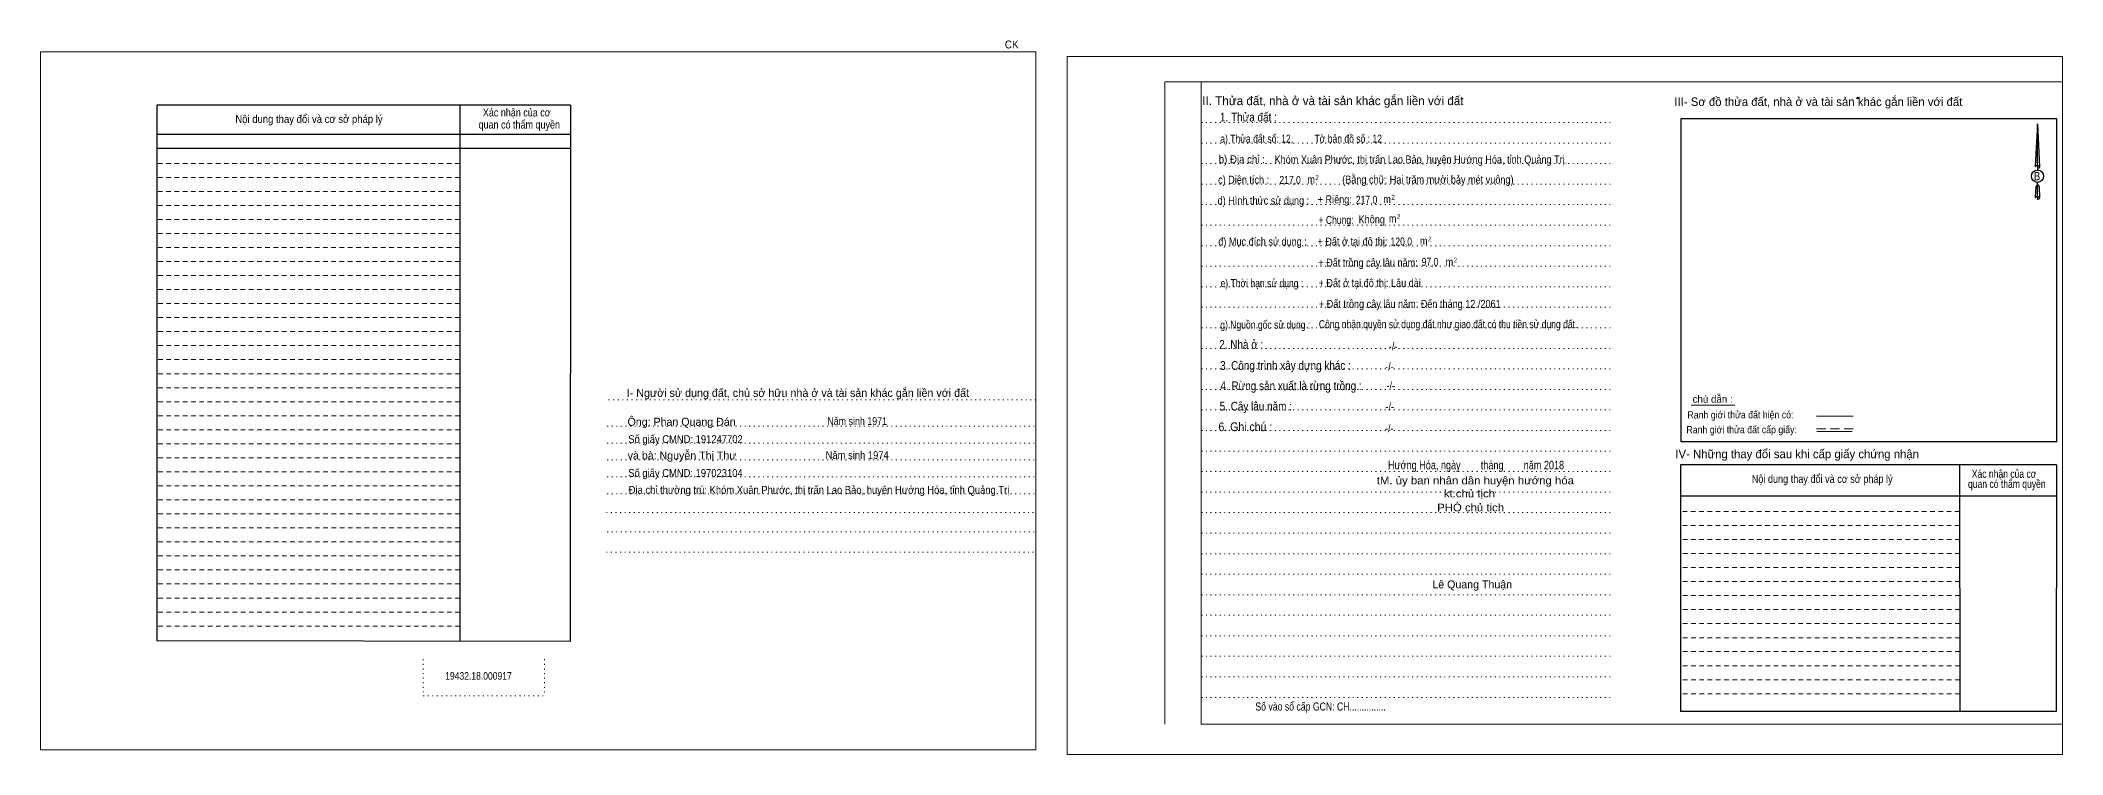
# Model space of a CAD drawing. Header units: metres. Extents: x 536922 to 537571, y 1846317 to 1846468.
# Drawn here: x 536921.6 to 537338.4, y 1846317.2 to 1846464.6 of the extents above; entities that cross this region are included whole.
import ezdxf
from ezdxf.enums import TextEntityAlignment as Align

# ---------------------------------------------------------------- set-up
doc = ezdxf.new("R2010")
doc.units = ezdxf.units.M
doc.header["$LTSCALE"] = 0.63
doc.header["$PDMODE"] = 32
doc.header["$PDSIZE"] = 0.315
for name, pattern in [('DOTTED', [1.5, 0.3, -1.2]), ('MEDIUM_DASHED', [4.5, 3, -1.5]), ('SHORT_DASHED', [2.7, 1.5, -1.2])]:
    doc.linetypes.add(name, pattern=pattern)
for name, color, linetype, lineweight in [('1', 7, 'DOTTED', 13), ('18', 7, 'Continuous', 25), ('2', 7, 'SHORT_DASHED', 13), ('28', 7, 'Continuous', 25), ('55', 7, 'Continuous', 13)]:
    doc.layers.add(name, color=color, linetype=linetype, lineweight=lineweight)
doc.layers.add('40', color=7, linetype='Continuous')

msp = doc.modelspace()

# ---------------------------------------------------------------- linework, layer by layer
at = {"layer": '1', "linetype": 'Continuous'}
for p, q in [((537153.33, 1846456.04), (537338.43, 1846456.04)), ((537153.33, 1846456.04), (537153.33, 1846323.54)), ((537338.43, 1846456.04), (537338.43, 1846322.43))]:
    msp.add_line(p, q, dxfattribs=at)
at = {"layer": '1'}
for p, q in [((537160.83, 1846456.04), (537160.83, 1846323.54)), ((537160.83, 1846456.04), (537160.83, 1846323.54)), ((537160.9, 1846447.64), (537245.44, 1846447.64)), ((537160.9, 1846443.4), (537245.44, 1846443.4)), ((537160.9, 1846439.17), (537245.44, 1846439.17)), ((537160.9, 1846434.94), (537245.44, 1846434.94)), ((537160.9, 1846430.7), (537245.44, 1846430.7)), ((537160.9, 1846426.46), (537245.44, 1846426.46)), ((537160.9, 1846422.22), (537245.44, 1846422.22)), ((537160.9, 1846418), (537245.44, 1846418)), ((537160.9, 1846413.75), (537245.44, 1846413.75)), ((537160.9, 1846409.52), (537245.44, 1846409.52)), ((537160.9, 1846405.28), (537245.44, 1846405.28)), ((537160.9, 1846401.05), (537245.44, 1846401.05)), ((537160.9, 1846396.81), (537245.44, 1846396.81)), ((537160.9, 1846392.58), (537245.44, 1846392.58)), ((537038.68, 1846390.43), (537126.74, 1846390.43)), ((537160.9, 1846388.34), (537245.44, 1846388.34)), ((537038.39, 1846385.02), (537126.44, 1846385.02)), ((537160.9, 1846384.1), (537245.44, 1846384.1)), ((537038.39, 1846381.52), (537126.44, 1846381.52)), ((537160.9, 1846379.86), (537245.44, 1846379.86)), ((537038.39, 1846378.02), (537126.44, 1846378.02)), ((537038.39, 1846374.53), (537126.44, 1846374.53)), ((537160.9, 1846375.63), (537245.44, 1846375.63)), ((537038.39, 1846371.02), (537126.44, 1846371.02)), ((537160.9, 1846371.4), (537245.44, 1846371.4)), ((537038.22, 1846367.16), (537126.27, 1846367.16)), ((537160.9, 1846367.16), (537245.44, 1846367.16)), ((537038.39, 1846363.21), (537126.44, 1846363.21)), ((537160.9, 1846362.92), (537245.44, 1846362.92)), ((537038.22, 1846359), (537126.27, 1846359)), ((537160.9, 1846358.69), (537245.44, 1846358.69)), ((537160.9, 1846354.46), (537245.44, 1846354.46)), ((537160.9, 1846350.22), (537245.44, 1846350.22)), ((537160.9, 1846345.98), (537245.44, 1846345.98)), ((537160.9, 1846341.74), (537245.44, 1846341.74)), ((537000.46, 1846336.9), (537000.46, 1846329.39)), ((537025.44, 1846336.9), (537025.44, 1846329.39)), ((537160.9, 1846337.52), (537245.44, 1846337.52)), ((537160.9, 1846333.28), (537245.44, 1846333.28)), ((537000.46, 1846329.39), (537025.44, 1846329.39)), ((537160.9, 1846329.04), (537245.44, 1846329.04))]:
    msp.add_line(p, q, dxfattribs=at)
at = {"layer": '1', "linetype": 'Continuous'}
for points in [[(536921.55, 1846318.25), (537126.75, 1846318.25), (537126.75, 1846462.25), (536921.55, 1846462.25)], [(536921.55, 1846462.25), (537126.75, 1846462.25), (537126.75, 1846318.25), (536921.55, 1846318.25)], [(536921.55, 1846318.25), (537126.75, 1846318.25), (537126.75, 1846462.25), (536921.55, 1846462.25)], [(537133.23, 1846317.24), (537338.43, 1846317.24), (537338.43, 1846461.24), (537133.23, 1846461.24)], [(537160.83, 1846456.04), (537338.43, 1846456.04), (537338.43, 1846323.54), (537160.83, 1846323.54)]]:
    msp.add_lwpolyline(points, close=True, dxfattribs=at)
at = {"layer": '18'}
for p, q in [((537333.24, 1846447.34), (537333.71, 1846438.5)), ((537333.24, 1846447.34), (537333.71, 1846438.5)), ((537333.24, 1846447.34), (537333.71, 1846438.5)), ((537332.86, 1846439.88), (537332.78, 1846438.52)), ((537333.24, 1846438.8), (537333.24, 1846438.46)), ((537333.24, 1846438.46), (537333.24, 1846438.2)), ((537333.24, 1846438.2), (537333.24, 1846437.86)), ((537333.24, 1846438.2), (537333.24, 1846437.86)), ((537333.24, 1846438.2), (537333.24, 1846437.86)), ((537333.71, 1846438.5), (537333.71, 1846438.52)), ((537333.24, 1846434.88), (537333.24, 1846435.28)), ((537333.24, 1846434.88), (537333.24, 1846435.28)), ((537333.24, 1846434.88), (537333.24, 1846435.28)), ((537333.24, 1846434.88), (537333.6, 1846434.4)), ((537333.24, 1846434.88), (537333.6, 1846434.4)), ((537333.24, 1846434.88), (537333.6, 1846434.4)), ((537333.6, 1846434.4), (537333.71, 1846432.08)), ((537333.6, 1846434.4), (537333.71, 1846432.08)), ((537333.6, 1846434.4), (537333.71, 1846432.08)), ((537333.24, 1846432.38), (537333.24, 1846432.04)), ((537333.24, 1846432.04), (537333.24, 1846431.78)), ((537333.71, 1846432.08), (537333.71, 1846432.1))]:
    msp.add_line(p, q, dxfattribs=at)
for points in [[(537333.24, 1846438.8), (537333.24, 1846447.34), (537332.86, 1846439.88)], [(537333.24, 1846432.38), (537333.24, 1846434.88), (537332.92, 1846434.4), (537332.86, 1846433.46), (537332.78, 1846432.1)]]:
    msp.add_lwpolyline(points, dxfattribs=at)
msp.add_ellipse((537333.2597, 1846436.5605), major_axis=(0, 1.258), ratio=0.983453, dxfattribs=at)
for centre, start_param, end_param in [((537333.2602, 1846438.4989), 1.57079633, 3.07445202), ((537333.2602, 1846438.4989), 0.06714063, 1.57079633), ((537333.2602, 1846438.4989), 4.71238898, 6.28318531), ((537333.2602, 1846432.0785), 2.49106941, 3.07427841), ((537333.2602, 1846432.0785), 1.57079633, 2.49106941), ((537333.2602, 1846432.0785), 0.06714063, 1.57079633), ((537333.2602, 1846432.0785), 4.71238898, 6.28318531)]:
    msp.add_ellipse(centre, major_axis=(0.4535, 0), ratio=0.655448, start_param=start_param, end_param=end_param, dxfattribs=at)
at = {"layer": '2', "linetype": 'Continuous', "lineweight": 25}
for p, q in [((537030.82, 1846451.2), (536945.55, 1846451.2)), ((536945.55, 1846451.2), (536945.55, 1846340.68)), ((537007.98, 1846451.2), (537008.01, 1846340.6)), ((537030.82, 1846445.17), (536945.66, 1846445.17)), ((537030.82, 1846442.28), (536945.66, 1846442.28))]:
    msp.add_line(p, q, dxfattribs=at)
at = {"layer": '2'}
for p, q in [((537007.98, 1846439.22), (536945.54, 1846439.22)), ((537007.98, 1846436.32), (536945.54, 1846436.32)), ((537007.98, 1846436.32), (536945.55, 1846436.32)), ((537007.98, 1846433.43), (536945.55, 1846433.43)), ((537007.98, 1846430.54), (536945.55, 1846430.54)), ((537007.98, 1846427.64), (536945.55, 1846427.64)), ((537007.98, 1846424.75), (536945.55, 1846424.75)), ((537007.98, 1846421.86), (536945.55, 1846421.86)), ((537007.99, 1846418.96), (536945.55, 1846418.96)), ((537007.99, 1846416.08), (536945.55, 1846416.08)), ((537007.99, 1846413.18), (536945.55, 1846413.18)), ((537008, 1846410.29), (536945.55, 1846410.29)), ((537008, 1846407.4), (536945.55, 1846407.4)), ((537008, 1846404.5), (536945.55, 1846404.5)), ((537008, 1846401.61), (536945.55, 1846401.61)), ((537008, 1846398.72), (536945.55, 1846398.72)), ((537008, 1846395.82), (536945.55, 1846395.82)), ((537008, 1846392.94), (536945.55, 1846392.94)), ((537008, 1846390.04), (536945.55, 1846390.04)), ((537008, 1846387.15), (536945.55, 1846387.15)), ((537008, 1846384.26), (536945.55, 1846384.26)), ((537008, 1846381.36), (536945.55, 1846381.36)), ((537008.01, 1846378.47), (536945.55, 1846378.47)), ((537008.01, 1846375.58), (536945.55, 1846375.58)), ((537008.01, 1846372.68), (536945.55, 1846372.68)), ((537008.01, 1846369.79), (536945.55, 1846369.79)), ((537008.02, 1846366.9), (536945.55, 1846366.9)), ((537008.02, 1846364), (536945.55, 1846364)), ((537317.2, 1846364.5), (537259.64, 1846364.5)), ((537317.21, 1846361.62), (537259.64, 1846361.62)), ((537008.02, 1846361.12), (536945.55, 1846361.12)), ((537008.02, 1846358.22), (536945.55, 1846358.22)), ((537317.21, 1846358.72), (537259.64, 1846358.72)), ((537008.02, 1846355.33), (536945.55, 1846355.33)), ((537317.22, 1846355.83), (537259.64, 1846355.83)), ((537008.02, 1846352.44), (536945.55, 1846352.44)), ((537008.02, 1846349.54), (536945.55, 1846349.54)), ((537317.22, 1846352.94), (537259.64, 1846352.94)), ((537317.22, 1846350.04), (537259.64, 1846350.04)), ((537008.02, 1846346.65), (536945.55, 1846346.65)), ((537317.22, 1846347.15), (537259.64, 1846347.15)), ((537008.02, 1846343.76), (536945.55, 1846343.76)), ((537317.23, 1846344.26), (537259.64, 1846344.26)), ((537317.24, 1846341.36), (537259.64, 1846341.36)), ((537317.24, 1846338.48), (537259.64, 1846338.48)), ((537317.24, 1846335.58), (537259.64, 1846335.58)), ((537317.24, 1846332.69), (537259.64, 1846332.69)), ((537317.25, 1846329.8), (537259.64, 1846329.8))]:
    msp.add_line(p, q, dxfattribs=at)
at = {"layer": '2', "linetype": 'Continuous', "lineweight": 25}
msp.add_lwpolyline([(537030.82, 1846451.2), (537030.77, 1846340.57), (536945.55, 1846340.68)], dxfattribs=at)
at = {"layer": '28'}
for p, q in [((537259.7, 1846448.38), (537259.7, 1846381.74)), ((537337.22, 1846381.74), (537259.7, 1846381.74)), ((537317.2, 1846377.04), (537317.25, 1846326.16)), ((537337.15, 1846377.04), (537337.12, 1846326.16)), ((537337.14, 1846370.58), (537259.64, 1846370.58)), ((537337.12, 1846326.16), (537259.64, 1846326.16))]:
    msp.add_line(p, q, dxfattribs=at)
at = {"layer": '28', "linetype": 'SHORT_DASHED', "lineweight": 13}
msp.add_line((537317.2, 1846367.4), (537259.64, 1846367.4), dxfattribs=at)
at = {"layer": '28'}
for points in [[(537337.22, 1846381.74), (537337.22, 1846448.38), (537259.7, 1846448.38)], [(537337.15, 1846377.04), (537259.64, 1846377.04), (537259.64, 1846326.16)]]:
    msp.add_lwpolyline(points, dxfattribs=at)
msp.add_point((537296.18, 1846452.7), dxfattribs=at)
at = {"layer": '55'}
for p, q in [((537261.86, 1846389.32), (537270.84, 1846389.33)), ((537287.67, 1846387.03), (537295.29, 1846387.03)), ((537287.75, 1846383.93), (537295.06, 1846383.93)), ((537287.75, 1846383.93), (537295.06, 1846383.93))]:
    msp.add_line(p, q, dxfattribs=at)
at = {"layer": '55', "linetype": 'MEDIUM_DASHED'}
msp.add_line((537287.73, 1846384.48), (537295.23, 1846384.48), dxfattribs=at)

# ---------------------------------------------------------------- texts
at = {"layer": '18'}
for s, height, p in [('II. Thửa đất, nhà ở và tài sản khác gắn liền với đất', 1.8, (537188, 1846451.23)), ('Lê Quang Thuận', 1.637, (537216.73, 1846351.54))]:
    msp.add_text(s, height=height, dxfattribs=at).set_placement(p, align=Align.CENTER)
for s, height, width, p in [('1. Thửa đất :', 1.8, 0.85, (537170.585, 1846447.86)), ('b) Địa chỉ : ', 1.65, 0.9, (537169.49, 1846439.24)), ('c) Diện tích :                                                   ', 1.65, 0.85, (537182.885, 1846435.02)), ('217,0', 1.65, 0.8, (537179.175, 1846434.98)), ('2', 1, 0.75, (537184.745, 1846435.77)), ('B', 1.728, 0.85, (537333.175, 1846435.72)), ('d) Hình thức sử dụng :', 1.65, 0.85, (537173.675, 1846430.73)), (' m', 1.65, 0.85, (537183.255, 1846435.06)), ('+ Riêng: ', 1.65, 0.85, (537188.645, 1846430.96)), ('217,0', 1.65, 0.8, (537194.945, 1846430.87)), ('2', 1, 0.75, (537200.425, 1846431.73)), ('       + Chung:', 1.65, 0.8, (537186.925, 1846426.72)), ('Không', 1.65, 0.85, (537196.015, 1846426.84)), (' m', 1.65, 0.85, (537198.915, 1846431.02)), (' m', 1.65, 0.85, (537200.065, 1846427)), ('2', 1, 0.75, (537201.575, 1846427.72)), ('đ) Mục đích sử dụng :', 1.65, 0.85, (537173.505, 1846422.26)), ('2', 1, 0.75, (537207.985, 1846423.12)), ('120,0', 1.65, 0.8, (537202.105, 1846422.27)), (' m', 1.65, 0.85, (537206.475, 1846422.41)), ('97,0', 1.65, 0.8, (537208.025, 1846418.08)), (' m', 1.65, 0.85, (537211.765, 1846418.06)), ('2', 1, 0.75, (537213.275, 1846418.77)), ('e) Thời hạn sử dụng :', 1.65, 0.8, (537173.36, 1846413.68)), ('g) Nguồn gốc sử dụng :', 1.65, 0.8, (537174.06, 1846405.1)), ('2. Nhà ở :', 1.8, 0.85, (537169.115, 1846400.96)), ('3. Công trình xây dựng khác :', 1.8, 0.85, (537178.23, 1846396.62)), ('4. Rừng sản xuất là rừng trồng :', 1.8, 0.85, (537179.375, 1846392.43)), ('5. Cây lâu năm :', 1.8, 0.85, (537172.11, 1846388.22)), ('6. Ghi chú :', 1.8, 0.9, (537169.955, 1846383.97)), ('tM. ủy ban nhân dân huyện hướng hóa', 1.594, 1.1, (537217.375, 1846373)), ('Hướng Hóa, ngày        tháng        năm 2018', 1.75, 0.8, (537217.515, 1846376.1)), ('kt.chủ tịch', 1.59, 1.1, (537216.15, 1846370.31)), ('PHÓ chủ tịch', 1.59, 1.1, (537216.4, 1846367.42)), ('19432.18.000917', 1.55, 0.85, (537011.855, 1846332.7)), ('Số vào sổ cấp GCN: CH...............', 1.674, 0.8, (537185.46, 1846326.32))]:
    msp.add_text(s, height=height, dxfattribs=dict(at, width=width)).set_placement(p, align=Align.CENTER)
for s, width, p in [('a) Thửa đất số: 12,         Tờ bản đồ số : 12', 0.8, (537164.78, 1846443.49)), (' Khóm Xuân Phước, thị trấn Lao Bảo, huyện Hướng Hóa, tỉnh Quảng Trị.', 0.85, (537175.46, 1846439.2)), ('(Bằng chữ: Hai trăm mười bảy mét vuông)', 0.85, (537189.92, 1846435.05)), ('+ Đất ở tại đô thị:', 0.85, (537184.82, 1846422.27)), ('+ Đất trồng cây lâu năm:', 0.85, (537185, 1846417.92)), ('+ Đất ở tại đô thị: Lâu dài', 0.85, (537185.04, 1846413.72)), ('+ Đất trồng cây lâu năm: Đến tháng 12 /2061', 0.85, (537185.11, 1846409.4)), ('Công nhận quyền sử dụng đất như giao đất có thu tiền sử dụng đất.', 0.8, (537185.11, 1846405.22))]:
    msp.add_text(s, height=1.65, dxfattribs=dict(at, width=width)).set_placement(p)
at = {"layer": '2'}
for s, width, p in [('Nội dung thay đổi và cơ sở pháp lý', 0.9, (536976.91, 1846447.56)), ('Nội dung thay đổi và cơ sở pháp lý', 0.9, (536976.91, 1846447.56)), ('Xác nhận của cơ', 0.85, (537019.745, 1846448.9)), ('Xác nhận của cơ', 0.85, (537019.745, 1846448.9)), (' quan có thẩm quyền', 0.85, (537020.005, 1846446.4)), (' quan có thẩm quyền', 0.85, (537020.005, 1846446.4))]:
    msp.add_text(s, height=1.63, dxfattribs=dict(at, width=width)).set_placement(p, align=Align.CENTER)
at = {"layer": '28'}
for s, height, p in [('III- Sơ đồ thửa đất, nhà ở và tài sản khác gắn liền với đất', 1.75, (537288.09, 1846451.06)), ('I- Người sử dụng đất, chủ sở hữu nhà ở và tài sản khác gắn liền với đất', 1.653, (537077.705, 1846391.04)), ('IV- Những thay đổi sau khi cấp giấy chứng nhận', 1.75, (537283.715, 1846378.39))]:
    msp.add_text(s, height=height, dxfattribs=at).set_placement(p, align=Align.CENTER)
for s, height, width, p in [('-/-', 1.65, 0.85, (537200.425, 1846400.67)), ('-/-', 1.65, 0.85, (537199.665, 1846396.49)), ('-/-', 1.65, 0.85, (537199.935, 1846392.54)), ('Năm sinh 1971', 1.61, 0.85, (537089.93, 1846385.24)), ('-/-', 1.65, 0.85, (537199.725, 1846388.21)), ('-/-', 1.65, 0.85, (537199.615, 1846383.74)), ('Năm sinh 1974', 1.61, 0.9, (537089.93, 1846378.22)), ('Nội dung thay đổi và cơ sở pháp lý', 1.65, 0.85, (537288.88, 1846373.3)), (' quan có thẩm quyền', 1.65, 0.8, (537326.695, 1846372.25)), ('Xác nhận của cơ', 1.65, 0.8, (537326.375, 1846374.34))]:
    msp.add_text(s, height=height, dxfattribs=dict(at, width=width)).set_placement(p, align=Align.CENTER)
for s, p in [('Ông: Phan Quang Đán', (537042.58, 1846385.08)), ('và bà: Nguyễn Thị Thư', (537042.61, 1846378.13))]:
    msp.add_text(s, height=1.639, dxfattribs=at).set_placement(p)
at = {"layer": '28', "width": 0.9}
for s, p in [('Số giấy CMND: 191247702', (537042.74, 1846381.52)), ('Số giấy CMND: 197023104', (537042.73, 1846374.53)), ('Địa chỉ thường trú: Khóm Xuân Phước, thị trấn Lao Bảo, huyện Hướng Hóa, tỉnh Quảng Trị', (537042.83, 1846371.05))]:
    msp.add_text(s, height=1.61, dxfattribs=at).set_placement(p)
at = {"layer": '40', "width": 0.95}
msp.add_text('CK', height=1.63, dxfattribs=at).set_placement((537121.795, 1846462.93), align=Align.CENTER)
at = {"layer": '55'}
msp.add_text('chú dẫn :', height=1.5, rotation=359.974, dxfattribs=at).set_placement((537266.2897, 1846389.8378), align=Align.CENTER)
at = {"layer": '55', "width": 0.9}
for s, p in [('Ranh giới thửa đất hiện có:', (537272.0232, 1846386.6049)), ('Ranh giới thửa đất cấp giấy:', (537272.2732, 1846383.5359))]:
    msp.add_text(s, height=1.5, rotation=0.135, dxfattribs=at).set_placement(p, align=Align.CENTER)

doc.saveas('drawing.dxf')
